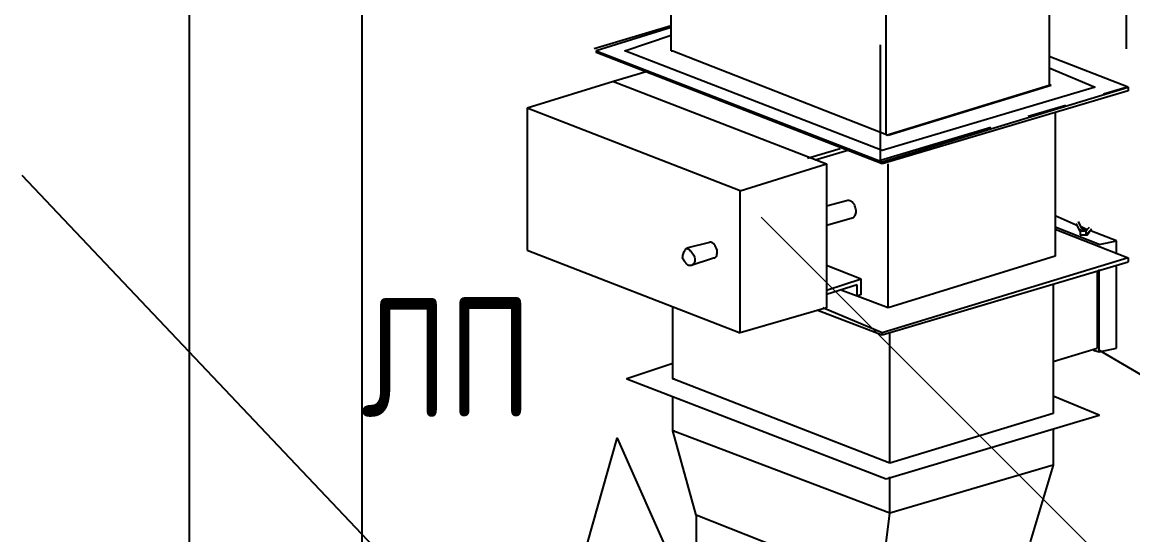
# Model space of a CAD drawing. Header units: metres. Extents: x 20 to 415, y 5 to 292.
# Drawn here: x 261.76 to 273.81, y 158.54 to 164.11 of the extents above; entities that cross this region are included whole.
import ezdxf

# ---------------------------------------------------------------- set-up
doc = ezdxf.new("R2010")
doc.units = ezdxf.units.M
for name, color, linetype in [('АРМАТУРА', 8, 'Continuous'), ('ВОЗДУХОВОДЫ', 7, 'Continuous'), ('ИЗОЛЯЦИЯ', 3, 'Continuous'), ('ОБОЗНАЧЕНИЯ', 7, 'Continuous'), ('ПОЗИЦИИ', 1, 'Continuous')]:
    doc.layers.add(name, color=color, linetype=linetype)
doc.styles.add('GOST', font='isocpeur.ttf')

msp = doc.modelspace()

# ---------------------------------------------------------------- linework, layer by layer
at = {"layer": 'АРМАТУРА'}
for points in [[(268.8, 164.046), (267.988, 163.796)], [(267.988, 163.796), (267.988, 163.775)], [(267.988, 163.796), (271.091, 162.588)], [(271.091, 162.567), (267.988, 163.775)], [(268.821, 163.796), (271.154, 162.88)], [(273.758, 163.4), (272.904, 163.734)], [(268.53, 163.567), (268.176, 163.463)], [(268.176, 163.463), (267.238, 163.171)], [(268.176, 163.463), (270.487, 162.567)], [(271.091, 162.588), (273.758, 163.4)], [(271.154, 162.88), (272.924, 163.421)], [(272.924, 163.421), (272.904, 163.421)], [(273.758, 163.4), (273.758, 163.359)], [(273.758, 163.359), (271.091, 162.567)], [(269.55, 162.276), (267.238, 163.171)], [(267.238, 163.171), (267.238, 161.63)], [(272.966, 163.13), (272.966, 161.567)], [(270.279, 162.63), (270.633, 162.734)], [(270.717, 162.713), (270.362, 162.609)], [(269.55, 162.276), (270.487, 162.567)], [(270.487, 162.567), (270.487, 161.005)], [(271.091, 162.567), (271.091, 162.588)], [(271.154, 161.005), (271.154, 162.567)], [(269.55, 160.734), (269.55, 162.276)], [(270.717, 162.171), (270.487, 162.109)], [(270.8, 162.088), (270.799, 162.101), (270.795, 162.113), (270.79, 162.125), (270.783, 162.135), (270.774, 162.145), (270.764, 162.154), (270.753, 162.161), (270.741, 162.167), (270.729, 162.17), (270.717, 162.171)], [(270.779, 161.984), (270.785, 161.991), (270.791, 161.999), (270.797, 162.008), (270.801, 162.018), (270.805, 162.028), (270.808, 162.04), (270.808, 162.051), (270.808, 162.063), (270.805, 162.076), (270.8, 162.088)], [(270.487, 161.901), (270.779, 161.984)], [(273.195, 161.901), (272.966, 162.005)], [(273.216, 161.942), (273.258, 161.859)], [(273.216, 161.942), (273.258, 161.859)], [(273.445, 161.692), (272.966, 161.88)], [(272.966, 161.859), (273.758, 161.547)], [(273.237, 161.838), (273.195, 161.922)], [(273.237, 161.859), (273.237, 161.817)], [(273.237, 161.859), (273.237, 161.859), (273.237, 161.859)], [(273.299, 161.838), (273.299, 161.838), (273.297, 161.838), (273.294, 161.838), (273.291, 161.838), (273.286, 161.838), (273.281, 161.838), (273.276, 161.838), (273.27, 161.838), (273.264, 161.838), (273.258, 161.838), (273.252, 161.838), (273.247, 161.838), (273.244, 161.839), (273.241, 161.84), (273.24, 161.841), (273.238, 161.843), (273.237, 161.845), (273.237, 161.849), (273.237, 161.853), (273.237, 161.859)], [(273.299, 161.859), (273.258, 161.88)], [(273.258, 161.859), (273.264, 161.859), (273.27, 161.859), (273.276, 161.859), (273.283, 161.859), (273.289, 161.859), (273.295, 161.859), (273.301, 161.859), (273.308, 161.859), (273.314, 161.859), (273.32, 161.859)], [(273.299, 161.838), (273.341, 161.88)], [(273.362, 161.859), (273.299, 161.797)], [(273.299, 161.838), (273.299, 161.797)], [(273.362, 161.859), (273.32, 161.797)], [(273.633, 161.734), (273.362, 161.838)], [(269.217, 161.713), (268.967, 161.651)], [(269.3, 161.63), (269.293, 161.648), (269.286, 161.665), (269.277, 161.679), (269.268, 161.692), (269.259, 161.703), (269.249, 161.711), (269.24, 161.716), (269.232, 161.719), (269.224, 161.718), (269.217, 161.713)], [(273.237, 161.817), (273.237, 161.812), (273.237, 161.807), (273.237, 161.804), (273.238, 161.801), (273.24, 161.799), (273.241, 161.798), (273.244, 161.797), (273.247, 161.797), (273.252, 161.797), (273.258, 161.797), (273.264, 161.797), (273.27, 161.797), (273.276, 161.797), (273.283, 161.797), (273.289, 161.797), (273.295, 161.797), (273.301, 161.797), (273.308, 161.797), (273.314, 161.797), (273.32, 161.797)], [(273.299, 161.797), (273.305, 161.797), (273.309, 161.797), (273.313, 161.797), (273.316, 161.797), (273.318, 161.797), (273.319, 161.797), (273.319, 161.797), (273.32, 161.797), (273.32, 161.797), (273.32, 161.797)], [(273.32, 161.797), (273.32, 161.817)], [(273.445, 161.692), (273.633, 161.734)], [(273.633, 161.588), (273.633, 161.734)], [(267.238, 161.63), (269.55, 160.734)], [(268.988, 161.463), (268.982, 161.47), (268.975, 161.476), (268.969, 161.483), (268.963, 161.49), (268.957, 161.497), (268.95, 161.505), (268.944, 161.514), (268.938, 161.524), (268.932, 161.535), (268.925, 161.547), (268.926, 161.559), (268.928, 161.572), (268.93, 161.584), (268.934, 161.595), (268.938, 161.607), (268.943, 161.617), (268.949, 161.627), (268.955, 161.636), (268.961, 161.644), (268.967, 161.651)], [(268.967, 161.651), (268.974, 161.65), (268.982, 161.646), (268.99, 161.641), (268.999, 161.633), (269.009, 161.625), (269.018, 161.615), (269.027, 161.604), (269.036, 161.592), (269.043, 161.58), (269.05, 161.567), (269.055, 161.555), (269.058, 161.541), (269.058, 161.527), (269.057, 161.513), (269.053, 161.5), (269.047, 161.488), (269.04, 161.478), (269.031, 161.47), (269.021, 161.465), (269.009, 161.463)], [(269.259, 161.547), (269.27, 161.548), (269.279, 161.551), (269.286, 161.557), (269.291, 161.564), (269.295, 161.573), (269.298, 161.583), (269.299, 161.594), (269.3, 161.605), (269.3, 161.617), (269.3, 161.63)], [(269.009, 161.463), (268.988, 161.463)], [(269.009, 161.463), (269.259, 161.547)], [(270.862, 161.317), (270.487, 161.463)], [(273.758, 161.547), (271.091, 160.734)], [(271.091, 160.713), (273.758, 161.505)], [(272.966, 161.567), (271.154, 161.005)], [(273.633, 160.568), (273.633, 161.463)], [(273.758, 161.547), (273.758, 161.505)], [(273.424, 161.401), (273.424, 160.568)], [(273.445, 160.526), (273.445, 161.422)], [(270.862, 161.317), (270.487, 161.193)], [(270.821, 161.255), (270.487, 161.151)], [(270.821, 161.13), (270.821, 161.255)], [(270.862, 161.151), (270.862, 161.317)], [(270.821, 161.13), (270.654, 161.193)], [(270.862, 161.151), (270.821, 161.13)], [(271.154, 161.005), (270.821, 161.13)], [(270.487, 161.005), (269.55, 160.734)], [(270.383, 160.984), (271.091, 160.713)], [(271.091, 160.734), (270.446, 161.005)], [(271.091, 160.734), (271.091, 160.713)], [(272.945, 160.422), (273.424, 160.568)], [(273.383, 160.547), (273.445, 160.526)], [(273.445, 160.526), (273.633, 160.568)]]:
    msp.add_lwpolyline(points, dxfattribs=at)
at = {"layer": 'ВОЗДУХОВОДЫ'}
for points in [[(263.572, 166.254), (263.572, 152.944)], [(265.447, 156.485), (265.447, 166.254)], [(268.8, 163.796), (268.8, 165.233)], [(272.904, 164.879), (272.904, 163.421)], [(271.133, 162.88), (271.133, 164.338)], [(273.403, 163.4), (271.091, 162.713), (268.3, 163.796), (268.8, 163.963)], [(268.8, 163.796), (268.821, 163.796)], [(272.904, 163.609), (273.403, 163.4)], [(271.133, 162.88), (272.904, 163.421)], [(272.945, 161.255), (272.945, 159.86)], [(268.821, 160.234), (268.821, 161.005)], [(271.175, 159.318), (271.175, 160.734)], [(268.821, 160.401), (268.321, 160.234), (271.133, 159.151)], [(271.175, 159.318), (268.821, 160.234), (268.842, 160.234)], [(268.821, 159.672), (268.821, 160.047)], [(271.133, 159.151), (273.445, 159.839), (272.945, 160.047)], [(272.945, 159.86), (271.175, 159.318)], [(269.071, 158.756), (268.821, 159.672), (268.842, 159.672)], [(271.071, 157.964), (271.175, 158.776), (268.821, 159.672)], [(272.945, 159.693), (272.945, 159.297)], [(272.945, 159.297), (271.175, 158.776)], [(272.945, 159.297), (272.695, 158.464)], [(271.175, 158.776), (271.175, 159.172)], [(271.071, 157.423), (271.071, 157.964), (269.071, 158.756), (269.071, 158.193)]]:
    msp.add_lwpolyline(points, dxfattribs=at)
at = {"layer": 'ИЗОЛЯЦИЯ'}
for points in [[(273.737, 164.24), (273.737, 163.815)], [(268.8, 164.067), (267.967, 163.817)], [(271.071, 162.609), (271.071, 163.859)], [(273.491, 163.327), (273.737, 163.4)], [(272.676, 163.085), (273.083, 163.206)], [(271.071, 162.609), (272.269, 162.965)]]:
    msp.add_lwpolyline(points, dxfattribs=at)
at = {"layer": 'ОБОЗНАЧЕНИЯ'}
for points in [[(268.03, 155.819), (261.76, 162.442)], [(273.445, 160.547), (282.11, 155.465)], [(266.53, 153.632), (268.217, 159.589), (271.883, 151.32)]]:
    msp.add_lwpolyline(points, dxfattribs=at)
at = {"layer": 'ПОЗИЦИИ', "lineweight": 20}
msp.add_lwpolyline([(269.779, 161.988), (281.941, 149.827)], dxfattribs=at)

# ---------------------------------------------------------------- texts
at = {"layer": 'ОБОЗНАЧЕНИЯ', "style": 'GOST', "width": 0.8}
msp.add_text('ЛП', height=1.2921, dxfattribs=at).set_placement((265.438, 159.822))

doc.saveas('drawing.dxf')
